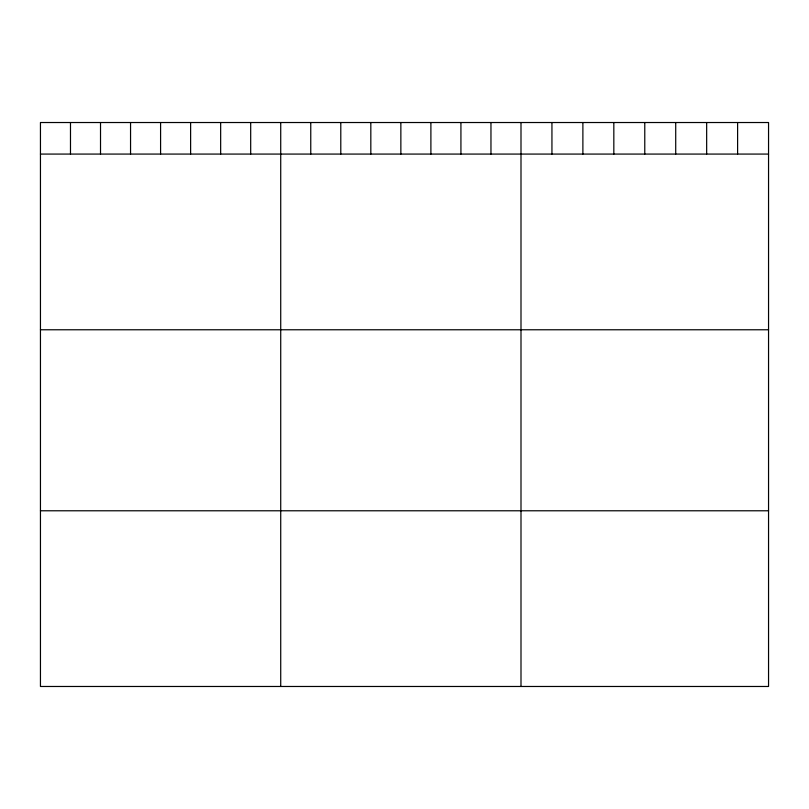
<?xml version="1.0" encoding="UTF-8"?>
<svg xmlns="http://www.w3.org/2000/svg" width="809" height="809" viewBox="0 0 809 809"><rect width="100%" height="100%" fill="white"/><g stroke="black" fill="none" stroke-linecap="round" stroke-linejoin="round"><path stroke-width="1.21" d="M768.55 154.074L768.55 686.477L40.45 686.477L40.45 122.523L768.55 122.523L768.55 154.074L40.45 154.074M40.45 329.769L768.55 329.769M40.45 510.782L768.55 510.782M737.606 122.523L737.606 154.074M706.661 122.523L706.661 154.074M675.717 122.523L675.717 154.074M644.773 122.523L644.773 154.074M613.829 122.523L613.829 154.074M582.885 122.523L582.885 154.074M551.94 122.523L551.94 154.074M520.996 122.523L520.996 686.477M490.962 122.523L490.962 154.074M460.928 122.523L460.928 154.074M430.894 122.523L430.894 154.074M400.859 122.523L400.859 154.074M370.825 122.523L370.825 154.074M340.791 122.523L340.791 154.074M310.757 122.523L310.757 154.074M280.723 122.523L280.723 686.477M250.689 122.523L250.689 154.074M220.655 122.523L220.655 154.074M190.621 122.523L190.621 154.074M160.587 122.523L160.587 154.074M130.552 122.523L130.552 154.074M100.518 122.523L100.518 154.074M70.484 122.523L70.484 154.074"/></g></svg>
